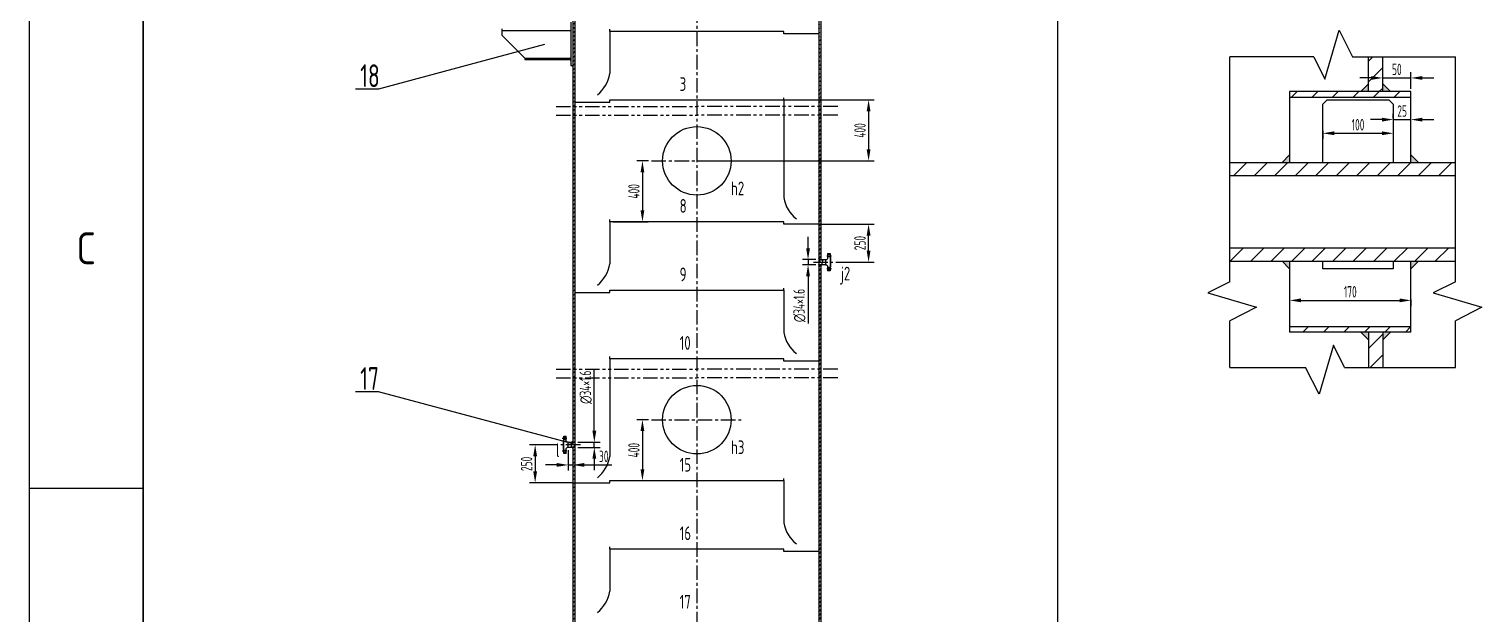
# Model space of a CAD drawing. Header units: millimetres. Extents: x -20118 to 11799, y -1891 to 39516.
# Drawn here: x -20118.3 to -19800.2, y 39173.4 to 39301.4 of the extents above; entities that cross this region are included whole.
import ezdxf

# ---------------------------------------------------------------- set-up
doc = ezdxf.new("R2010")
doc.units = ezdxf.units.MM
doc.linetypes.add('CENTER', pattern=[50.8, 31.75, -6.35, 6.35, -6.35])
doc.linetypes.add('PHANTOM', pattern=[63.5, 31.75, -6.35, 6.35, -6.35, 6.35, -6.35])
for name, color, linetype in [('1', 130, 'Continuous'), ('5', 90, 'Continuous'), ('6', 170, 'PHANTOM'), ('8', 50, 'Continuous'), ('点划线', 20, 'CENTER')]:
    doc.layers.add(name, color=color, linetype=linetype)
doc.layers.add('内框', color=7, linetype='Continuous', lineweight=80)
doc.styles.add('10', font='gbenor.shx', dxfattribs={"height": 3, "bigfont": 'gbcbig.shx'})
doc.styles.get("Standard").update_dxf_attribs({"font": 'gbenor.shx', "width": 0.7, "bigfont": 'gbcbig.shx'})
doc.styles.add('图纸中的数字及字母', font='gbenor.shx', dxfattribs={"width": 0.8, "height": 3, "bigfont": 'gbcbig.shx'})
doc.styles.add('表格中的文字5', font='gbenor.shx', dxfattribs={"width": 0.8, "height": 5, "bigfont": 'gbcbig.shx'})
doc.dimstyles.new('NBUT接管', dxfattribs={"dimtxt": 2.5, "dimasz": 2.5, "dimexe": 1.25, "dimexo": 0.625, "dimtad": 1, "dimdec": 1, "dimlfac": 30, "dimtxsty": 'Standard', "dimcen": 2.5, "dimadec": 0, "dimazin": 0, "dimtfac": 1, "dimtdec": 1, "dimtmove": 0, "dimatfit": 3, "dimfxl": 1, "dimarcsym": 0})
doc.dimstyles.new('NUBT', dxfattribs={"dimtxt": 2.5, "dimasz": 2.5, "dimexe": 1.25, "dimexo": 0.625, "dimtad": 1, "dimdec": 0, "dimlfac": 30, "dimtxsty": 'Standard', "dimcen": 2.5, "dimadec": 0, "dimazin": 0, "dimtfac": 1, "dimtdec": 0, "dimtmove": 0, "dimatfit": 3, "dimfxl": 1, "dimarcsym": 0})
pattern_1 = [(45, (-63.238, 40.5162), (-0.449012806, 0.449012806), [])]
pattern_2 = [(45, (-25.76, 57.44), (-11.22532, 11.22532), [])]
pattern_3 = [(45, (-25.7607, 57.4403), (-2.24506403, 2.24506403), [])]

# ---------------------------------------------------------------- blocks, each defined once
blk = doc.blocks.new('*D72')
at = {"layer": '1', "color": 0, "lineweight": -2, "transparency": 16777216}
for p, q in [((-19947.73, 39253.48), (-19947.73, 39255.98)), ((-19946.03, 39250.98), (-19948.98, 39250.98)), ((-19946.03, 39249.85), (-19948.98, 39249.85)), ((-19947.73, 39250.98), (-19947.73, 39249.85)), ((-19947.73, 39247.35), (-19947.73, 39237.01))]:
    blk.add_line(p, q, dxfattribs=at)
at = {"layer": '1', "color": 0, "transparency": 16777216}
for points in [[(-19948.15, 39253.48), (-19947.32, 39253.48), (-19947.73, 39250.98)], [(-19948.15, 39247.35), (-19947.32, 39247.35), (-19947.73, 39249.85)]]:
    blk.add_solid(points, dxfattribs=at)
at = {"layer": 'Defpoints', "color": 0, "transparency": 16777216}
for p in [(-19947.73, 39249.85), (-19945.41, 39250.98), (-19945.41, 39249.85)]:
    blk.add_point(p, dxfattribs=at)
at = {"layer": '1', "color": 0, "transparency": 16777216, "insert": (-19949.61, 39240.93), "char_height": 2.5, "attachment_point": 5, "rotation": 90}
blk.add_mtext('∅34×1.6', dxfattribs=at)
blk = doc.blocks.new('*D74')
at = {"layer": '1', "color": 0, "lineweight": -2, "transparency": 16777216}
for p, q in [((-19944.78, 39258.75), (-19933.23, 39258.75)), ((-19934.48, 39252.92), (-19934.48, 39256.25)), ((-19941.65, 39250.42), (-19933.23, 39250.42))]:
    blk.add_line(p, q, dxfattribs=at)
at = {"layer": '1', "color": 0, "transparency": 16777216}
for points in [[(-19934.9, 39256.25), (-19934.06, 39256.25), (-19934.48, 39258.75)], [(-19934.9, 39252.92), (-19934.06, 39252.92), (-19934.48, 39250.42)]]:
    blk.add_solid(points, dxfattribs=at)
at = {"layer": 'Defpoints', "color": 0, "transparency": 16777216}
for p in [(-19945.41, 39258.75), (-19934.48, 39258.75), (-19942.28, 39250.42)]:
    blk.add_point(p, dxfattribs=at)
at = {"layer": '1', "color": 0, "transparency": 16777216, "insert": (-19936.36, 39254.59), "char_height": 2.5, "attachment_point": 5, "rotation": 90}
blk.add_mtext('250', dxfattribs=at)
blk = doc.blocks.new('*D75')
at = {"layer": '1', "color": 0, "lineweight": -2, "transparency": 16777216}
for p, q in [((-20002.5, 39210.42), (-20008.74, 39210.42)), ((-20007.49, 39207.92), (-20007.49, 39204.59)), ((-19999.37, 39202.09), (-20008.74, 39202.09))]:
    blk.add_line(p, q, dxfattribs=at)
at = {"layer": '1', "color": 0, "transparency": 16777216}
for points in [[(-20007.9, 39207.92), (-20007.07, 39207.92), (-20007.49, 39210.42)], [(-20007.9, 39204.59), (-20007.07, 39204.59), (-20007.49, 39202.09)]]:
    blk.add_solid(points, dxfattribs=at)
at = {"layer": 'Defpoints', "color": 0, "transparency": 16777216}
for p in [(-20001.87, 39210.42), (-20007.49, 39202.09), (-19998.74, 39202.09)]:
    blk.add_point(p, dxfattribs=at)
at = {"layer": '1', "color": 0, "transparency": 16777216, "insert": (-20009.36, 39206.25), "char_height": 2.5, "attachment_point": 5, "rotation": 90}
blk.add_mtext('250', dxfattribs=at)
blk = doc.blocks.new('*D80')
at = {"layer": '1', "color": 0, "lineweight": -2, "transparency": 16777216}
for p, q in [((-20000.24, 39209.24), (-20000.24, 39204.77)), ((-19999.24, 39209.24), (-19999.24, 39204.77)), ((-20002.74, 39206.02), (-20005.24, 39206.02)), ((-20000.24, 39206.02), (-19999.24, 39206.02)), ((-19996.74, 39206.02), (-19990.7, 39206.02))]:
    blk.add_line(p, q, dxfattribs=at)
at = {"layer": '1', "color": 0, "transparency": 16777216}
for points in [[(-20002.74, 39206.44), (-20002.74, 39205.61), (-20000.24, 39206.02)], [(-19996.74, 39206.44), (-19996.74, 39205.61), (-19999.24, 39206.02)]]:
    blk.add_solid(points, dxfattribs=at)
at = {"layer": 'Defpoints', "color": 0, "transparency": 16777216}
for p in [(-20000.24, 39209.86), (-19999.24, 39209.86), (-19999.24, 39206.02)]:
    blk.add_point(p, dxfattribs=at)
at = {"layer": '1', "color": 0, "transparency": 16777216, "insert": (-19992.47, 39207.9), "char_height": 2.5, "attachment_point": 5}
blk.add_mtext('30', dxfattribs=at)
blk = doc.blocks.new('*D81')
at = {"layer": '1', "color": 0, "lineweight": -2, "transparency": 16777216}
for p, q in [((-19994.53, 39213.49), (-19994.53, 39226.96)), ((-19998.12, 39210.99), (-19993.28, 39210.99)), ((-19994.53, 39209.86), (-19994.53, 39210.99)), ((-19998.12, 39209.86), (-19993.28, 39209.86)), ((-19994.53, 39207.36), (-19994.53, 39204.86))]:
    blk.add_line(p, q, dxfattribs=at)
at = {"layer": '1', "color": 0, "transparency": 16777216}
for points in [[(-19994.95, 39213.49), (-19994.11, 39213.49), (-19994.53, 39210.99)], [(-19994.95, 39207.36), (-19994.11, 39207.36), (-19994.53, 39209.86)]]:
    blk.add_solid(points, dxfattribs=at)
at = {"layer": 'Defpoints', "color": 0, "transparency": 16777216}
for p in [(-19998.74, 39210.99), (-19998.74, 39209.86), (-19994.53, 39209.86)]:
    blk.add_point(p, dxfattribs=at)
at = {"layer": '1', "color": 0, "transparency": 16777216, "insert": (-19996.4, 39223.03), "char_height": 2.5, "attachment_point": 5, "rotation": 90}
blk.add_mtext('∅34×1.6', dxfattribs=at)
blk = doc.blocks.new('*D82')
at = {"layer": '1', "color": 0, "lineweight": -2, "transparency": 16777216}
for p, q in [((-19982.66, 39215.92), (-19985.24, 39215.92)), ((-19983.99, 39213.42), (-19983.99, 39205.09)), ((-19990.49, 39202.59), (-19982.74, 39202.59))]:
    blk.add_line(p, q, dxfattribs=at)
at = {"layer": '1', "color": 0, "transparency": 16777216}
for points in [[(-19984.41, 39213.42), (-19983.58, 39213.42), (-19983.99, 39215.92)], [(-19984.41, 39205.09), (-19983.58, 39205.09), (-19983.99, 39202.59)]]:
    blk.add_solid(points, dxfattribs=at)
at = {"layer": 'Defpoints', "color": 0, "transparency": 16777216}
for p in [(-19982.03, 39215.92), (-19991.12, 39202.59), (-19983.99, 39202.59)]:
    blk.add_point(p, dxfattribs=at)
at = {"layer": '1', "color": 0, "transparency": 16777216, "insert": (-19985.87, 39209.25), "char_height": 2.5, "attachment_point": 5, "rotation": 90}
blk.add_mtext('400', dxfattribs=at)
blk = doc.blocks.new('*D83')
at = {"layer": '1', "color": 0, "lineweight": -2, "transparency": 16777216}
for p, q in [((-19982.66, 39272.59), (-19985.24, 39272.59)), ((-19983.99, 39270.09), (-19983.99, 39261.75)), ((-19990.49, 39259.25), (-19982.74, 39259.25))]:
    blk.add_line(p, q, dxfattribs=at)
at = {"layer": '1', "color": 0, "transparency": 16777216}
for points in [[(-19984.41, 39270.09), (-19983.58, 39270.09), (-19983.99, 39272.59)], [(-19984.41, 39261.75), (-19983.58, 39261.75), (-19983.99, 39259.25)]]:
    blk.add_solid(points, dxfattribs=at)
at = {"layer": 'Defpoints', "color": 0, "transparency": 16777216}
for p in [(-19982.03, 39272.59), (-19991.12, 39259.25), (-19983.99, 39259.25)]:
    blk.add_point(p, dxfattribs=at)
at = {"layer": '1', "color": 0, "transparency": 16777216, "insert": (-19985.87, 39265.92), "char_height": 2.5, "attachment_point": 5, "rotation": 90}
blk.add_mtext('400', dxfattribs=at)
blk = doc.blocks.new('*D85')
at = {"layer": '1', "color": 0, "lineweight": -2, "transparency": 16777216}
for p, q in [((-19971.45, 39285.92), (-19933.23, 39285.92)), ((-19934.48, 39283.42), (-19934.48, 39275.09)), ((-19971.45, 39272.59), (-19933.23, 39272.59))]:
    blk.add_line(p, q, dxfattribs=at)
at = {"layer": '1', "color": 0, "transparency": 16777216}
for points in [[(-19934.9, 39283.42), (-19934.06, 39283.42), (-19934.48, 39285.92)], [(-19934.9, 39275.09), (-19934.06, 39275.09), (-19934.48, 39272.59)]]:
    blk.add_solid(points, dxfattribs=at)
at = {"layer": 'Defpoints', "color": 0, "transparency": 16777216}
for p in [(-19972.08, 39285.92), (-19972.08, 39272.59), (-19934.48, 39272.59)]:
    blk.add_point(p, dxfattribs=at)
at = {"layer": '1', "color": 0, "transparency": 16777216, "insert": (-19936.36, 39279.25), "char_height": 2.5, "attachment_point": 5, "rotation": 90}
blk.add_mtext('400', dxfattribs=at)
blk = doc.blocks.new('*D110')
at = {"layer": '1', "color": 0, "lineweight": -2, "transparency": 16777216}
for p, q in [((-19963.7, 39391.92), (-19891.83, 39391.92)), ((-19893.08, 38897.55), (-19893.08, 39389.42)), ((-19941.2, 38895.05), (-19891.83, 38895.05))]:
    blk.add_line(p, q, dxfattribs=at)
at = {"layer": '1', "color": 0, "transparency": 16777216}
for points in [[(-19893.5, 39389.42), (-19892.67, 39389.42), (-19893.08, 39391.92)], [(-19893.5, 38897.55), (-19892.67, 38897.55), (-19893.08, 38895.05)]]:
    blk.add_solid(points, dxfattribs=at)
at = {"layer": 'Defpoints', "color": 0, "transparency": 16777216}
for p in [(-19964.33, 39391.92), (-19893.08, 39391.92), (-19941.83, 38895.05)]:
    blk.add_point(p, dxfattribs=at)
at = {"layer": '1', "color": 0, "transparency": 16777216, "insert": (-19894.96, 39140.16), "char_height": 2.5, "attachment_point": 5, "rotation": 90}
blk.add_mtext('25909', dxfattribs=at)
blk = doc.blocks.new('*D116')
at = {"layer": '1', "color": 0, "lineweight": -2, "transparency": 16777216}
for p, q in [((-19835.03, 39279.15), (-19835.03, 39277.38)), ((-19832.53, 39278.63), (-19822.09, 39278.63)), ((-19819.59, 39279.15), (-19819.59, 39277.38))]:
    blk.add_line(p, q, dxfattribs=at)
at = {"layer": '1', "color": 0, "transparency": 16777216}
for points in [[(-19832.53, 39279.05), (-19832.53, 39278.22), (-19835.03, 39278.63)], [(-19822.09, 39279.05), (-19822.09, 39278.22), (-19819.59, 39278.63)]]:
    blk.add_solid(points, dxfattribs=at)
at = {"layer": 'Defpoints', "color": 0, "transparency": 16777216}
for p in [(-19835.03, 39279.77), (-19819.59, 39279.77), (-19819.59, 39278.63)]:
    blk.add_point(p, dxfattribs=at)
at = {"layer": '1', "color": 0, "transparency": 16777216, "insert": (-19827.31, 39280.51), "char_height": 2.5, "attachment_point": 5}
blk.add_mtext('100', dxfattribs=at)
blk = doc.blocks.new('*D117')
at = {"layer": '1', "color": 0, "lineweight": -2, "transparency": 16777216}
for p, q in [((-19822.09, 39281.62), (-19824.59, 39281.62)), ((-19819.59, 39281.91), (-19819.59, 39282.87)), ((-19819.59, 39281.62), (-19815.73, 39281.62)), ((-19815.73, 39281.91), (-19815.73, 39282.87)), ((-19813.23, 39281.62), (-19810.73, 39281.62))]:
    blk.add_line(p, q, dxfattribs=at)
at = {"layer": '1', "color": 0, "transparency": 16777216}
for points in [[(-19822.09, 39282.04), (-19822.09, 39281.2), (-19819.59, 39281.62)], [(-19813.23, 39282.04), (-19813.23, 39281.2), (-19815.73, 39281.62)]]:
    blk.add_solid(points, dxfattribs=at)
at = {"layer": 'Defpoints', "color": 0, "transparency": 16777216}
for p in [(-19819.59, 39281.29), (-19815.73, 39281.62), (-19815.73, 39281.29)]:
    blk.add_point(p, dxfattribs=at)
at = {"layer": '1', "color": 0, "transparency": 16777216, "insert": (-19817.66, 39283.49), "char_height": 2.5, "attachment_point": 5}
blk.add_mtext('25', dxfattribs=at)
blk = doc.blocks.new('*D118')
at = {"layer": '1', "color": 0, "lineweight": -2, "transparency": 16777216}
for p, q in [((-19824.41, 39290.75), (-19826.91, 39290.75)), ((-19821.91, 39288.39), (-19821.91, 39292)), ((-19821.91, 39290.75), (-19815.73, 39290.75)), ((-19815.73, 39288.39), (-19815.73, 39292)), ((-19813.23, 39290.75), (-19810.73, 39290.75))]:
    blk.add_line(p, q, dxfattribs=at)
at = {"layer": '1', "color": 0, "transparency": 16777216}
for points in [[(-19824.41, 39291.16), (-19824.41, 39290.33), (-19821.91, 39290.75)], [(-19813.23, 39291.16), (-19813.23, 39290.33), (-19815.73, 39290.75)]]:
    blk.add_solid(points, dxfattribs=at)
at = {"layer": 'Defpoints', "color": 0, "transparency": 16777216}
for p in [(-19815.73, 39290.75), (-19821.91, 39287.76), (-19815.73, 39287.76)]:
    blk.add_point(p, dxfattribs=at)
at = {"layer": '1', "color": 0, "transparency": 16777216, "insert": (-19818.82, 39292.62), "char_height": 2.5, "attachment_point": 5}
blk.add_mtext('50', dxfattribs=at)
blk = doc.blocks.new('*D119')
at = {"layer": '1', "color": 0, "lineweight": -2, "transparency": 16777216}
for p, q in [((-19842.29, 39242.25), (-19842.29, 39240.8)), ((-19839.79, 39242.05), (-19818.23, 39242.05)), ((-19815.73, 39242.25), (-19815.73, 39240.8))]:
    blk.add_line(p, q, dxfattribs=at)
at = {"layer": '1', "color": 0, "transparency": 16777216}
for points in [[(-19839.79, 39242.47), (-19839.79, 39241.63), (-19842.29, 39242.05)], [(-19818.23, 39242.47), (-19818.23, 39241.63), (-19815.73, 39242.05)]]:
    blk.add_solid(points, dxfattribs=at)
at = {"layer": 'Defpoints', "color": 0, "transparency": 16777216}
for p in [(-19842.29, 39242.88), (-19815.73, 39242.88), (-19815.73, 39242.05)]:
    blk.add_point(p, dxfattribs=at)
at = {"layer": '1', "color": 0, "transparency": 16777216, "insert": (-19829.01, 39243.93), "char_height": 2.5, "attachment_point": 5}
blk.add_mtext('170', dxfattribs=at)

msp = doc.modelspace()

# ---------------------------------------------------------------- hatches: boundary and pattern name
h = msp.add_hatch()
h.set_pattern_fill('ANSI31', color=256, scale=0.2)
h.set_pattern_definition(pattern_1)
edge = h.paths.add_edge_path()
edge.add_line((-19998.7422, 39004.0526), (-19998.7422, 39365.9193))
edge.add_line((-19999.2422, 39367.586), (-19999.2422, 39210.986))
h = msp.add_hatch()
h.set_pattern_fill('ANSI31', color=256, scale=0.2)
h.set_pattern_definition(pattern_1)
edge = h.paths.add_edge_path()
edge.add_line((-19999.2422, 39209.8626), (-19999.2422, 39099.5576))
edge.add_line((-19998.7422, 39004.0526), (-19998.7422, 39365.9193))
h = msp.add_hatch()
h.set_pattern_fill('ANSI31', color=256, scale=0.2)
h.set_pattern_definition(pattern_1)
edge = h.paths.add_edge_path()
edge.add_line((-19945.4088, 39365.9193), (-19945.4088, 39004.0526))
edge.add_line((-19944.9088, 39325.7093), (-19944.9088, 39250.976))
h = msp.add_hatch(color=1)
h.dxf.hatch_style = 1
h.paths.add_polyline_path([(-19999.686, 39294.5757), (-19999.886, 39294.7757), (-19999.686, 39294.7757)])
h = msp.add_hatch(color=1)
h.dxf.hatch_style = 1
h.paths.add_polyline_path([(-19999.2422, 39293.2561), (-19999.4422, 39293.4561), (-19999.2422, 39293.4561)])
h = msp.add_hatch()
h.set_pattern_fill('ANSI31', color=3)
h.set_pattern_definition(pattern_3)
h.paths.add_polyline_path([(-19821.9098, 39295.3656), (-19824.9975, 39295.3656), (-19824.9975, 39287.7648), (-19821.9098, 39287.7648)])
h = msp.add_hatch()
h.set_pattern_fill('ANSI31', color=256, scale=5)
h.set_pattern_definition(pattern_2)
h.paths.add_polyline_path([(-19815.7345, 39286.5297), (-19815.7345, 39287.7648), (-19842.2883, 39287.7648), (-19842.2883, 39286.5297)])
h = msp.add_hatch()
h.set_pattern_fill('ANSI31', color=3)
h.set_pattern_definition(pattern_3)
h.paths.add_polyline_path([(-19842.2883, 39287.7648), (-19842.2883, 39286.5297), (-19815.7345, 39286.5297), (-19815.7345, 39287.7648)])
h = msp.add_hatch(color=1)
h.dxf.hatch_style = 1
h.paths.add_polyline_path([(-19824.9975, 39289.4382), (-19826.6709, 39287.7648), (-19824.9975, 39287.7648)])
h.paths.add_polyline_path([(-19821.9098, 39289.4382), (-19821.9098, 39287.7648), (-19820.2365, 39287.7648)])
h = msp.add_hatch()
h.set_pattern_fill('ANSI31', color=256, scale=0.2)
h.set_pattern_definition(pattern_1)
h.paths.add_polyline_path([(-19998.7422, 39284.4962), (-19999.2422, 39284.4962), (-19999.2422, 39282.597), (-19998.7422, 39282.597)])
h = msp.add_hatch()
h.set_pattern_fill('ANSI31', color=256, scale=0.2)
h.set_pattern_definition(pattern_1)
h.paths.add_polyline_path([(-19945.4088, 39282.597), (-19944.9088, 39282.597), (-19944.9088, 39284.4962), (-19945.4088, 39284.4962)])
h = msp.add_hatch()
h.set_pattern_fill('ANSI31', color=256, scale=0.2)
h.set_pattern_definition(pattern_1)
h.paths.add_polyline_path([(-19944.9088, 39282.597), (-19945.4088, 39282.597), (-19945.4088, 39250.976), (-19944.9088, 39250.976)])
h = msp.add_hatch()
h.set_pattern_fill('ANSI31', color=256)
h.set_pattern_definition(pattern_3)
h.paths.add_polyline_path([(-19806.0037, 39250.6358), (-19806.0037, 39253.5691), (-19855.3549, 39253.5691), (-19855.3549, 39250.6358)])
h.paths.add_polyline_path([(-19855.3549, 39272.2493), (-19855.3549, 39269.3161), (-19806.0037, 39269.3161), (-19806.0037, 39272.2493)])
h = msp.add_hatch()
h.set_pattern_fill('ANSI31', color=3)
h.set_pattern_definition(pattern_3)
h.paths.add_polyline_path([(-19806.0037, 39269.3161), (-19806.0037, 39272.2493), (-19855.3549, 39272.2493), (-19855.3549, 39269.3161)])
h.paths.add_polyline_path([(-19806.0037, 39250.6358), (-19806.0037, 39253.5691), (-19855.3549, 39253.5691), (-19855.3549, 39250.6358)])
h.paths.add_polyline_path([(-19815.7345, 39235.1204), (-19815.7345, 39236.3554), (-19842.2883, 39236.3554), (-19842.2883, 39235.1204)])
h.paths.add_polyline_path([(-19824.9975, 39227.3656), (-19821.9098, 39227.3656), (-19821.9098, 39235.1204), (-19824.9975, 39235.1204)])
h = msp.add_hatch(color=1)
h.dxf.hatch_style = 1
h.paths.add_polyline_path([(-19843.9617, 39272.2493), (-19842.2883, 39272.2493), (-19842.2883, 39273.9227)])
h.paths.add_polyline_path([(-19814.0612, 39272.2493), (-19815.7345, 39273.9227), (-19815.7345, 39272.2493)])
h.paths.add_polyline_path([(-19842.2883, 39248.9624), (-19842.2883, 39250.6358), (-19843.9617, 39250.6358)])
h.paths.add_polyline_path([(-19814.0612, 39250.6358), (-19815.7345, 39250.6358), (-19815.7345, 39248.9624)])
h.paths.add_polyline_path([(-19824.9975, 39235.1204), (-19826.6709, 39235.1204), (-19824.9975, 39233.447)])
h.paths.add_polyline_path([(-19820.2365, 39235.1204), (-19821.9098, 39235.1204), (-19821.9098, 39233.447)])
h = msp.add_hatch()
h.set_pattern_fill('ANSI31', color=256, scale=0.066667, angle=180)
h.set_pattern_definition([(225, (-20047.49913, 40217.31543), (0.149670935, -0.149670935), [])])
h.paths.add_polyline_path([(-19945.4088, 39250.921), (-19944.5519, 39250.921, 0.01644164), (-19944.5656, 39250.976), (-19945.4088, 39250.976)])
h = msp.add_hatch()
h.set_pattern_fill('ANSI31', color=256, scale=0.066667, angle=180)
h.set_pattern_definition([(225, (-20047.49913, 40217.30543), (0.149670935, -0.149670935), [])])
h.paths.add_polyline_path([(-19945.4088, 39249.8526), (-19944.6967, 39249.8526, -0.02503291), (-19944.7128, 39249.9076), (-19945.4088, 39249.9076)])
h = msp.add_hatch()
h.set_pattern_fill('ANSI31', color=256, scale=0.2)
h.set_pattern_definition(pattern_1)
h.paths.add_polyline_path([(-19944.9088, 39249.8526), (-19945.4088, 39249.8526), (-19945.4088, 39226.9884), (-19944.9088, 39226.9884)])
h = msp.add_hatch(color=1)
h.dxf.hatch_style = 1
h.paths.add_polyline_path([(-19944.9088, 39251.176), (-19944.7088, 39250.976), (-19944.9088, 39250.976)])
h = msp.add_hatch(color=1)
h.dxf.hatch_style = 1
h.paths.add_polyline_path([(-19944.9088, 39249.6526), (-19944.7088, 39249.8526), (-19944.9088, 39249.8526)])
h = msp.add_hatch()
h.set_pattern_fill('ANSI31', color=256, scale=5)
h.set_pattern_definition(pattern_2)
h.paths.add_polyline_path([(-19815.7345, 39236.3554), (-19842.2883, 39236.3554), (-19842.2883, 39235.1204), (-19815.7345, 39235.1204)])
h = msp.add_hatch()
h.set_pattern_fill('ANSI31', color=256, scale=0.2)
h.set_pattern_definition(pattern_1)
h.paths.add_polyline_path([(-19998.7422, 39226.9884), (-19999.2422, 39226.9884), (-19999.2422, 39225.0891), (-19998.7422, 39225.0891)])
h = msp.add_hatch()
h.set_pattern_fill('ANSI31', color=256, scale=0.2)
h.set_pattern_definition(pattern_1)
h.paths.add_polyline_path([(-19944.9088, 39226.9884), (-19945.4088, 39226.9884), (-19945.4088, 39225.0891), (-19944.9088, 39225.0891)])
h = msp.add_hatch()
h.set_pattern_fill('ANSI31', color=256, scale=0.2)
h.set_pattern_definition(pattern_1)
h.paths.add_polyline_path([(-19998.7422, 39225.0891), (-19999.2422, 39225.0891), (-19999.2422, 39210.986), (-19998.7422, 39210.986)])
h = msp.add_hatch()
h.set_pattern_fill('ANSI31', color=256, scale=0.2)
h.set_pattern_definition(pattern_1)
h.paths.add_polyline_path([(-19944.9088, 39225.0891), (-19945.4088, 39225.0891), (-19945.4088, 39170.6466), (-19944.9088, 39170.6466)])
h = msp.add_hatch()
h.set_pattern_fill('ANSI31', color=256, scale=0.066667, angle=360)
h.set_pattern_definition([(45, (-19896.6519, 38243.53318), (-0.149670935, 0.149670935), [])])
h.paths.add_polyline_path([(-19998.7422, 39210.986), (-19999.4543, 39210.986, -0.02503291), (-19999.4382, 39210.931), (-19998.7422, 39210.931)])
h = msp.add_hatch(color=1)
h.dxf.hatch_style = 1
h.paths.add_polyline_path([(-19999.2422, 39211.186), (-19999.4422, 39210.986), (-19999.2422, 39210.986)])
h = msp.add_hatch()
h.set_pattern_fill('ANSI31', color=256, scale=0.066667, angle=360)
h.set_pattern_definition([(45, (-19896.6519, 38243.52318), (-0.149670935, 0.149670935), [])])
h.paths.add_polyline_path([(-19998.7422, 39209.9176), (-19999.5992, 39209.9176, 0.01644164), (-19999.5854, 39209.8626), (-19998.7422, 39209.8626)])
h = msp.add_hatch(color=1)
h.dxf.hatch_style = 1
h.paths.add_polyline_path([(-19999.2422, 39209.6626), (-19999.4422, 39209.8626), (-19999.2422, 39209.8626)])

# ---------------------------------------------------------------- linework, layer by layer
for p, q in [((-20118.2964, 39516.4563), (-20118.2964, 38675.4563)), ((-19999.2422, 39367.586), (-19999.2422, 39210.986)), ((-19998.7422, 39004.0526), (-19998.7422, 39365.9193)), ((-19945.4088, 39365.9193), (-19945.4088, 39004.0526)), ((-19944.9088, 39325.7093), (-19944.9088, 39250.976)), ((-19999.686, 39302.9262), (-19999.686, 39293.4561)), ((-20014.7505, 39301.4776), (-20014.7505, 39301.1442)), ((-20014.7505, 39301.1442), (-19999.686, 39301.1447)), ((-20014.7505, 39301.1442), (-20014.7505, 39300.1442)), ((-20014.7505, 39300.1442), (-20009.7152, 39295.109)), ((-19991.1155, 39300.9193), (-19991.1155, 39301.4193)), ((-19953.0355, 39300.9193), (-19991.1155, 39300.9193)), ((-19991.1155, 39300.9193), (-19991.1155, 39291.706)), ((-19953.0355, 39300.4193), (-19953.0355, 39300.9193)), ((-19945.4088, 39300.4193), (-19953.0355, 39300.4193)), ((-20009.7152, 39295.109), (-19999.686, 39295.109)), ((-20009.7152, 39295.109), (-20009.7152, 39294.7757)), ((-20009.7152, 39294.7757), (-19999.686, 39294.7757)), ((-19999.686, 39294.5757), (-19999.886, 39294.7757)), ((-19999.686, 39293.4561), (-19999.2422, 39293.4561)), ((-19999.2422, 39293.2561), (-19999.4422, 39293.4561)), ((-19824.9975, 39287.7648), (-19824.9975, 39295.3656)), ((-19821.9098, 39287.7648), (-19821.9098, 39295.3656)), ((-19815.7345, 39287.7648), (-19842.2883, 39287.7648)), ((-19842.2883, 39287.7648), (-19842.2883, 39272.2493)), ((-19824.9975, 39289.4382), (-19826.6709, 39287.7648)), ((-19821.9098, 39289.4382), (-19820.2365, 39287.7648)), ((-19815.7345, 39272.2493), (-19815.7345, 39287.7648)), ((-19998.7422, 39285.4193), (-19991.1155, 39285.4193)), ((-19991.1155, 39285.9193), (-19953.0355, 39285.9193)), ((-19991.1155, 39285.4193), (-19991.1155, 39285.9193)), ((-19953.0355, 39285.9193), (-19953.0355, 39286.4193)), ((-19953.0355, 39285.9193), (-19953.0355, 39264.5393)), ((-19842.2883, 39286.5297), (-19815.7345, 39286.5297)), ((-19835.0323, 39285.0202), (-19834.0631, 39285.9894)), ((-19835.0323, 39272.2493), (-19835.0323, 39285.0202)), ((-19834.0631, 39285.9894), (-19820.5633, 39285.9894)), ((-19819.5941, 39285.0202), (-19820.5633, 39285.9894)), ((-19819.5941, 39285.0202), (-19819.5941, 39272.2493)), ((-19855.3549, 39272.2493), (-19806.0037, 39272.2493)), ((-19843.9617, 39272.2493), (-19842.2883, 39273.9227)), ((-19814.0612, 39272.2493), (-19815.7345, 39273.9227)), ((-19806.0037, 39269.3161), (-19855.3549, 39269.3161)), ((-19991.1155, 39259.2526), (-19991.1155, 39259.7526)), ((-19953.0355, 39259.2526), (-19991.1155, 39259.2526)), ((-19991.1155, 39259.2526), (-19991.1155, 39250.0393)), ((-19953.0355, 39258.7526), (-19953.0355, 39259.2526)), ((-19945.4088, 39258.7526), (-19953.0355, 39258.7526)), ((-19943.4422, 39252.331), (-19943.4422, 39251.181)), ((-19943.4422, 39252.331), (-19942.9088, 39252.331)), ((-19942.9088, 39252.0643), (-19943.4422, 39252.0643)), ((-19942.9088, 39252.331), (-19942.9088, 39248.4976)), ((-19855.3549, 39253.5691), (-19806.0037, 39253.5691)), ((-19945.4088, 39250.976), (-19943.9088, 39250.976)), ((-19945.4088, 39250.921), (-19944.5519, 39250.921)), ((-19945.4088, 39249.9076), (-19944.7096, 39249.9076)), ((-19943.9088, 39249.8526), (-19945.4088, 39249.8526)), ((-19944.9088, 39251.176), (-19944.7088, 39250.976)), ((-19944.9088, 39249.8526), (-19944.9088, 39154.1324)), ((-19944.9088, 39249.8526), (-19944.9088, 39247.1295)), ((-19944.9088, 39249.6526), (-19944.7088, 39249.8526)), ((-19943.9088, 39250.976), (-19943.9088, 39249.8526)), ((-19943.9088, 39250.976), (-19943.7088, 39250.976)), ((-19943.9088, 39249.8526), (-19943.7088, 39249.8526)), ((-19943.7088, 39250.976), (-19943.4422, 39251.181)), ((-19943.7088, 39249.8526), (-19943.4422, 39249.6476)), ((-19942.9088, 39251.5976), (-19943.4422, 39251.5976)), ((-19943.4422, 39249.6476), (-19943.4422, 39248.4976)), ((-19942.9088, 39249.231), (-19943.4422, 39249.231)), ((-19942.9088, 39248.7643), (-19943.4422, 39248.7643)), ((-19942.9088, 39251.4143), (-19942.8422, 39251.4143)), ((-19942.8422, 39249.4143), (-19942.9088, 39249.4143)), ((-19942.8422, 39251.4143), (-19942.8422, 39249.4143)), ((-19855.3549, 39250.6358), (-19806.0037, 39250.6358)), ((-19842.2883, 39248.9624), (-19843.9617, 39250.6358)), ((-19842.2883, 39250.6358), (-19842.2883, 39235.1204)), ((-19835.0323, 39248.9633), (-19835.0323, 39250.6358)), ((-19819.5941, 39248.9633), (-19835.0323, 39248.9633)), ((-19819.5941, 39250.6358), (-19819.5941, 39248.9633)), ((-19815.7345, 39235.1204), (-19815.7345, 39250.6358)), ((-19815.7345, 39248.9624), (-19814.0612, 39250.6358)), ((-19942.9088, 39248.4976), (-19943.4422, 39248.4976)), ((-19998.7422, 39243.7526), (-19991.1155, 39243.7526)), ((-19991.1155, 39244.2526), (-19953.0355, 39244.2526)), ((-19991.1155, 39243.7526), (-19991.1155, 39244.2526)), ((-19953.0355, 39244.2526), (-19953.0355, 39244.7526)), ((-19953.0355, 39244.2526), (-19953.0355, 39235.0393)), ((-19842.2883, 39236.3554), (-19815.7345, 39236.3554)), ((-19815.7345, 39235.1204), (-19842.2883, 39235.1204)), ((-19824.9975, 39233.447), (-19826.6709, 39235.1204)), ((-19824.9975, 39235.1204), (-19824.9975, 39227.3656)), ((-19821.9098, 39235.1204), (-19821.9098, 39227.3656)), ((-19821.9098, 39233.447), (-19820.2365, 39235.1204)), ((-19991.1155, 39229.2526), (-19991.1155, 39229.7526)), ((-19953.0355, 39229.2526), (-19991.1155, 39229.2526)), ((-19991.1155, 39229.2526), (-19991.1155, 39207.8727)), ((-19953.0355, 39228.7526), (-19953.0355, 39229.2526)), ((-19945.4088, 39228.7526), (-19953.0355, 39228.7526)), ((-20001.3088, 39209.4243), (-20001.3088, 39211.4243)), ((-20001.3088, 39211.4243), (-20001.2422, 39211.4243)), ((-20001.2422, 39208.5076), (-20001.2422, 39212.341)), ((-20001.2422, 39212.341), (-20000.7088, 39212.341)), ((-20001.2422, 39212.0743), (-20000.7088, 39212.0743)), ((-20001.2422, 39211.6076), (-20000.7088, 39211.6076)), ((-20000.7088, 39211.191), (-20000.7088, 39212.341)), ((-20000.4422, 39210.986), (-20000.7088, 39211.191)), ((-20000.2422, 39210.986), (-20000.4422, 39210.986)), ((-20000.2422, 39210.986), (-19998.7422, 39210.986)), ((-20000.2422, 39209.8626), (-20000.2422, 39210.986)), ((-19999.2422, 39211.186), (-19999.4422, 39210.986)), ((-19998.7422, 39210.931), (-19999.4382, 39210.931)), ((-20001.2422, 39209.4243), (-20001.3088, 39209.4243)), ((-20001.2422, 39209.241), (-20000.7088, 39209.241)), ((-20001.2422, 39208.7743), (-20000.7088, 39208.7743)), ((-20000.7088, 39208.5076), (-20001.2422, 39208.5076)), ((-20000.4422, 39209.8626), (-20000.7088, 39209.6576)), ((-20000.7088, 39208.5076), (-20000.7088, 39209.6576)), ((-20000.2422, 39209.8626), (-20000.4422, 39209.8626)), ((-19998.7422, 39209.8626), (-20000.2422, 39209.8626)), ((-19998.7422, 39209.9176), (-19999.5992, 39209.9176)), ((-19999.2422, 39209.6626), (-19999.4422, 39209.8626)), ((-19999.2422, 39209.8626), (-19999.2422, 39099.5576)), ((-19998.7422, 39202.086), (-19991.1155, 39202.086)), ((-19991.1155, 39202.586), (-19953.0355, 39202.586)), ((-19991.1155, 39202.086), (-19991.1155, 39202.586)), ((-19953.0355, 39202.586), (-19953.0355, 39203.086)), ((-19953.0355, 39202.586), (-19953.0355, 39193.3727)), ((-19991.1155, 39187.586), (-19991.1155, 39188.086)), ((-19953.0355, 39187.586), (-19991.1155, 39187.586)), ((-19991.1155, 39187.586), (-19991.1155, 39178.3727)), ((-19953.0355, 39187.086), (-19953.0355, 39187.586)), ((-19945.4088, 39187.086), (-19953.0355, 39187.086))]:
    msp.add_line(p, q)
at = {"lineweight": -3}
msp.add_line((-20118.2964, 39200.9563), (-20093.2964, 39200.9563), dxfattribs=at)
for centre in [(-19972.0755, 39272.586), (-19972.0755, 39215.9193)]:
    msp.add_circle(centre, 7.5)
for centre, radius, start, end in [((-19998.4699, 39292.9015), 7.4509, 308.281234, 350.767426), ((-19945.6811, 39265.7348), 7.4509, 189.232574, 231.718766), ((-19998.4699, 39251.2348), 7.4509, 308.281234, 350.767426), ((-19944.1591, 39250.0527), 0.5693, 139.906594, 200.56971), ((-19945.3948, 39250.7401), 0.8621, 338.151217, 15.875899), ((-19945.6811, 39236.2348), 7.4509, 189.232574, 231.718766), ((-20000.0069, 39210.793), 0.5853, 320.32412, 19.247151), ((-19998.7562, 39210.0985), 0.8621, 158.151217, 195.875899), ((-19998.4699, 39209.0681), 7.4509, 308.281234, 350.767426), ((-19945.6811, 39194.5681), 7.4509, 189.232574, 231.718766), ((-19998.4699, 39179.5681), 7.4509, 308.281234, 350.767426)]:
    msp.add_arc(centre, radius, start, end)
at = {"layer": '5'}
for p, q in [((-20005.4218, 39298.0473), (-20041.7892, 39288.3026)), ((-20041.7892, 39288.3026), (-20046.7892, 39288.3026)), ((-20041.7892, 39222.0075), (-20046.7892, 39222.0075)), ((-19999.2422, 39210.607), (-20041.7892, 39222.0075))]:
    msp.add_line(p, q, dxfattribs=at)
at = {"layer": '6', "ltscale": 0.1}
for p, q in [((-20002.906, 39284.4962), (-19972.0755, 39284.4962)), ((-19941.245, 39284.4962), (-19972.0755, 39284.4962)), ((-20002.906, 39282.597), (-19972.0755, 39282.597)), ((-19941.245, 39282.597), (-19972.0755, 39282.597)), ((-20002.906, 39226.9884), (-19972.0755, 39226.9884)), ((-19941.245, 39226.9884), (-19972.0755, 39226.9884)), ((-20002.906, 39225.0891), (-19972.0755, 39225.0891)), ((-19941.245, 39225.0891), (-19972.0755, 39225.0891))]:
    msp.add_line(p, q, dxfattribs=at)
at = {"layer": '8'}
for p, q in [((-19834.5736, 39290.4835), (-19831.471, 39301.1852)), ((-19831.471, 39301.1852), (-19828.4918, 39295.3656)), ((-19837.0272, 39295.3656), (-19855.3549, 39295.3656)), ((-19855.3549, 39246.1428), (-19855.3549, 39295.3656)), ((-19837.0272, 39295.3656), (-19834.5736, 39290.4835)), ((-19828.4918, 39295.3656), (-19806.0037, 39295.3656)), ((-19806.0037, 39246.1428), (-19806.0037, 39295.3656)), ((-19855.3549, 39246.1428), (-19860.237, 39243.6892)), ((-19806.0037, 39246.1428), (-19810.8859, 39243.6892)), ((-19860.237, 39243.6892), (-19849.5353, 39240.5866)), ((-19810.8859, 39243.6892), (-19800.1842, 39240.5866)), ((-19849.5353, 39240.5866), (-19855.3549, 39237.6074)), ((-19800.1842, 39240.5866), (-19806.0037, 39237.6074)), ((-19855.3549, 39227.3656), (-19855.3549, 39237.6074)), ((-19806.0037, 39227.3656), (-19806.0037, 39237.6074)), ((-19832.7134, 39232.2478), (-19835.816, 39221.5461)), ((-19830.2598, 39227.3656), (-19832.7134, 39232.2478)), ((-19855.3549, 39227.3656), (-19838.7952, 39227.3656)), ((-19835.816, 39221.5461), (-19838.7952, 39227.3656)), ((-19830.2598, 39227.3656), (-19806.0037, 39227.3656))]:
    msp.add_line(p, q, dxfattribs=at)
at = {"layer": '内框', "lineweight": 30}
msp.add_line((-20093.2964, 39506.4563), (-20093.2964, 38685.4563), dxfattribs=at)
at = {"layer": '点划线', "ltscale": 0.1}
for p, q in [((-19972.0755, 39397.3961), (-19972.0755, 38887.3918)), ((-19982.0348, 39272.586), (-19962.302, 39272.586)), ((-19946.558, 39250.4193), (-19942.2792, 39250.4193)), ((-19943.6077, 39251.831), (-19942.5645, 39251.831)), ((-19943.6077, 39248.9976), (-19942.5645, 39248.9976)), ((-19982.0348, 39215.9193), (-19962.302, 39215.9193)), ((-20000.5433, 39211.841), (-20001.5865, 39211.841)), ((-19997.5931, 39210.4193), (-20001.8718, 39210.4193)), ((-20000.5433, 39209.0076), (-20001.5865, 39209.0076))]:
    msp.add_line(p, q, dxfattribs=at)

# ---------------------------------------------------------------- texts
for s, insert, char_height, width, attachment_point, style in [('3', (-19975.8531, 39290.902), 3, 8.219269, 1, '图纸中的数字及字母'), ('h2', (-19964.612, 39268.0528), 3, 2.864403, 1, '图纸中的数字及字母'), ('8', (-19975.8531, 39264.2353), 3, 8.219269, 1, '图纸中的数字及字母'), ('C', (-20105.7964, 39253.4563), 7, 25, 5, '10'), ('9', (-19975.8531, 39249.2353), 3, 8.219269, 1, '图纸中的数字及字母'), ('j2', (-19940.5481, 39249.4129), 3, 2.864403, 1, '图纸中的数字及字母'), ('10', (-19975.8531, 39234.2353), 3, 8.219269, 1, '图纸中的数字及字母'), ('l', (-20002.9417, 39210.7561), 3, 2.864403, 1, '图纸中的数字及字母'), ('h3', (-19964.612, 39211.3862), 3, 2.864403, 1, '图纸中的数字及字母'), ('15', (-19975.8531, 39207.5687), 3, 8.219269, 1, '图纸中的数字及字母'), ('16', (-19975.8531, 39192.5687), 3, 8.219269, 1, '图纸中的数字及字母'), ('17', (-19975.8531, 39177.5687), 3, 8.219269, 1, '图纸中的数字及字母')]:
    msp.add_mtext(s, dxfattribs=dict(insert=insert, char_height=char_height, width=width, attachment_point=attachment_point, style=style))
at = {"layer": '5', "char_height": 5, "attachment_point": 1, "style": '表格中的文字5'}
for s, insert in [('\\pi1;18', (-20046.7892, 39293.7301)), ('\\pi1;17', (-20046.7892, 39227.4349))]:
    msp.add_mtext_dynamic_manual_height_columns(s, width=5, gutter_width=25, heights=[0], dxfattribs=dict(at, insert=insert))

# ---------------------------------------------------------------- dimensions: what is measured, and where the dimension line sits
at = {"layer": '1'}
dim = msp.add_linear_dim(base=(-19893.0818, 39391.9193), p1=(-19941.8255, 38895.046), p2=(-19964.3255, 39391.9193), angle=90, text='25909', dimstyle='NUBT', dxfattribs=at)
dim.commit()
dim.dimension.update_dxf_attribs({"geometry": '*D110', "text_midpoint": (-19893.0818, 39140.1579), "dimtype": 160})
for base, p1, p2, text, picture, middle in [((-19815.7345, 39290.7469), (-19821.9098, 39287.7648), (-19815.7345, 39287.7648), '50', '*D118', (-19818.8222, 39292.6219)), ((-19815.7345, 39281.6196), (-19819.5941, 39281.2872), (-19815.7345, 39281.2872), '25', '*D117', (-19817.6643, 39283.4946)), ((-19819.5941, 39278.6348), (-19835.0323, 39279.7706), (-19819.5941, 39279.7706), '100', '*D116', (-19827.3132, 39280.5098)), ((-19815.7345, 39242.0513), (-19842.2883, 39242.8781), (-19815.7345, 39242.8781), '170', '*D119', (-19829.0114, 39243.9263))]:
    dim = msp.add_linear_dim(base=base, p1=p1, p2=p2, text=text, dimstyle='NUBT', dxfattribs=at)
    dim.commit()
    dim.dimension.update_dxf_attribs({"geometry": picture, "text_midpoint": middle})
for base, p1, p2, picture, middle in [((-19934.4809, 39272.586), (-19972.0755, 39285.9193), (-19972.0755, 39272.586), '*D85', (-19936.3559, 39279.2526)), ((-19983.9926, 39259.2526), (-19982.0348, 39272.586), (-19991.1155, 39259.2526), '*D83', (-19985.8676, 39265.9193)), ((-19934.4809, 39258.7526), (-19942.2792, 39250.4193), (-19945.4088, 39258.7526), '*D74', (-19936.3559, 39254.586)), ((-19983.9926, 39202.586), (-19982.0348, 39215.9193), (-19991.1155, 39202.586), '*D82', (-19985.8676, 39209.2526)), ((-20007.4872, 39202.086), (-20001.8718, 39210.4193), (-19998.7422, 39202.086), '*D75', (-20009.3622, 39206.2526))]:
    dim = msp.add_linear_dim(base=base, p1=p1, p2=p2, angle=90, dimstyle='NUBT', dxfattribs=at)
    dim.commit()
    dim.dimension.update_dxf_attribs({"geometry": picture, "text_midpoint": middle})
dim = msp.add_linear_dim(base=(-19947.7338, 39249.8526), p1=(-19945.4088, 39250.976), p2=(-19945.4088, 39249.8526), angle=90, text='∅34×1.6', dimstyle='NBUT接管', override={"dimpost": '∅<>×1.65'}, dxfattribs=at)
dim.commit()
dim.dimension.update_dxf_attribs({"geometry": '*D72', "text_midpoint": (-19949.6088, 39240.9295)})
dim = msp.add_linear_dim(base=(-19994.5296, 39209.8626), p1=(-19998.7422, 39210.986), p2=(-19998.7422, 39209.8626), angle=90, text='∅34×1.6', dimstyle='NBUT接管', override={"dimpost": '∅<>×1.65'}, dxfattribs=at)
dim.commit()
dim.dimension.update_dxf_attribs({"geometry": '*D81', "text_midpoint": (-19994.5296, 39223.0328), "dimtype": 160})
dim = msp.add_linear_dim(base=(-19999.2422, 39206.0232), p1=(-20000.2422, 39209.8626), p2=(-19999.2422, 39209.8626), dimstyle='NUBT', dxfattribs=at)
dim.commit()
dim.dimension.update_dxf_attribs({"geometry": '*D80', "text_midpoint": (-19992.4705, 39207.8982)})

doc.saveas('drawing.dxf')
